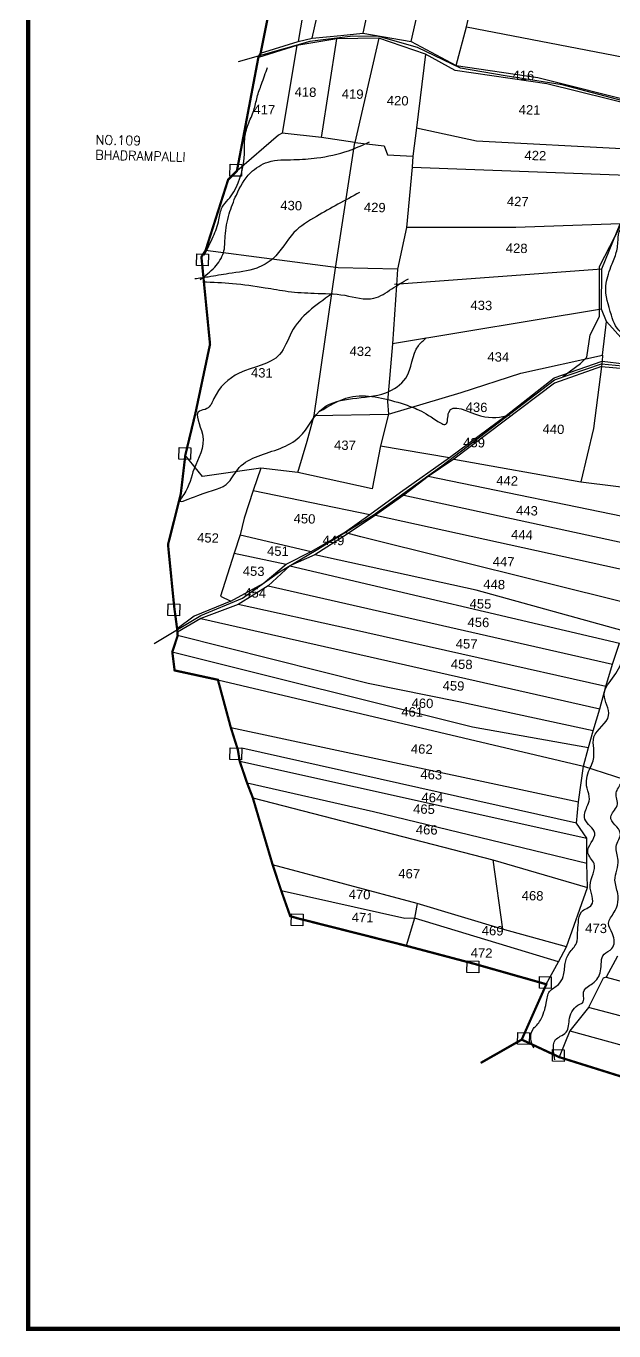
# Model space of a CAD drawing. Header units: inches. Extents: x 204541 to 226849, y 1610477 to 1619241.
# Drawn here: x 204541 to 205830, y 1610477 to 1613339 of the extents above; entities that cross this region are included whole.
import ezdxf
from ezdxf.enums import TextEntityAlignment as Align

# ---------------------------------------------------------------- set-up
doc = ezdxf.new("R2010")
doc.units = ezdxf.units.IN
doc.header["$LTSCALE"] = 15
doc.header["$MEASUREMENT"] = 0
for name, color, linetype in [('PLOT', 7, 'Continuous'), ('PLOT NO', 7, 'Continuous'), ('ROAD', 1, 'Continuous'), ('STREAM', 4, 'Continuous'), ('TEXT', 1, 'Continuous'), ('VILLAGE BOUNADRY', 5, 'Continuous'), ('VILLAGE BOUNDARY', 5, 'Continuous'), ('VILLAGE BOUNDARY STONES', 1, 'Continuous')]:
    doc.layers.add(name, color=color, linetype=linetype)
doc.styles.add('section', font='romant.shx', dxfattribs={"height": 2})
doc.styles.get("Standard").update_dxf_attribs({"font": 'arial.ttf'})

msp = doc.modelspace()

# ---------------------------------------------------------------- linework, layer by layer
at = {"layer": 'PLOT'}
for points in [[(205240.4, 1613788), (205164.1, 1613459.9), (205138, 1613304.9)], [(205168.6, 1613312.1), (205273, 1613776.1)], [(205372.2, 1613754.5), (205280, 1613323.4)], [(205385.4, 1613304.9), (205481.8, 1613726.4)], [(205484.2, 1613252.2), (205506.8, 1613337.5), (205524.2, 1613412.1), (205538.8, 1613469.5), (205551.2, 1613522.7), (205564.4, 1613564.8), (205573.1, 1613603.3), (205582.6, 1613643.8), (205595, 1613691.5)], [(205055.5, 1613279.2), (205138, 1613304.9), (205168.6, 1613312.1), (205231.8, 1613318.4), (205280, 1613323.4), (205385.4, 1613304.9), (205484.2, 1613252.2), (205663.4, 1613225.7), (205890.6, 1613169), (206106.9, 1613133.8), (206237.8, 1613124.3), (206216.2, 1613200.3), (206226.6, 1613265.6), (206275, 1613305.8), (206279.2, 1613357.2)], [(205506.8, 1613337.5), (206216.2, 1613200.3)], [(205889.9, 1613160.7), (205683, 1613212.5), (205482.3, 1613241.7), (205417.4, 1613277.2), (205314.7, 1613312.3), (205222.6, 1613311.1), (205135.1, 1613296), (205050.6, 1613270)], [(205135.1, 1613296), (205102.7, 1613103.8)], [(205188.8, 1613094.2), (205222.6, 1613311.1)], [(205314.7, 1613312.3), (205262.1, 1613083.6)], [(205417.4, 1613277.2), (205397.6, 1613115.5), (205389.5, 1613053.2), (205387.9, 1613029.3), (205375.5, 1612897.4), (205355.7, 1612805.7), (205353.8, 1612770.3), (205344.8, 1612642.2), (205333.6, 1612515.4), (205335.7, 1612487.4), (205318.2, 1612418.1), (205300, 1612323.7), (205137.1, 1612359.7), (205056.1, 1612369.2), (204928.3, 1612350.8), (204890.4, 1612397.7)], [(205397.6, 1613115.5), (205529.2, 1613086.8), (205861.9, 1613069.5), (205996.9, 1613020.3), (206095.8, 1613007.5), (206221.9, 1613058.2), (206239.4, 1613114.2), (206237.8, 1613124.3)], [(205137.1, 1612359.7), (205157.4, 1612428), (205172.7, 1612484.6), (205219.5, 1612807.7), (205262.1, 1613083.6), (205188.8, 1613094.2), (205102.7, 1613103.8), (205095, 1613099.5), (205003.5, 1613020.9)], [(205262.1, 1613083.6), (205326.7, 1613076.4), (205333.8, 1613056.6), (205389.5, 1613053.2)], [(205387.9, 1613029.3), (205840, 1613012.6), (205972.9, 1613004.6), (205996.9, 1613020.3)], [(205844, 1612905.3), (205615.4, 1612897.2), (205375.5, 1612897.4)], [(205902.2, 1612592.3), (205814.2, 1612690.6), (205803.4, 1612718.2), (205803.8, 1612806.3), (205844, 1612905.3)], [(205355.7, 1612805.7), (205225.4, 1612808.7), (204934.7, 1612846.4)], [(205348.9, 1612773.1), (205803.8, 1612806.3)], [(205803.4, 1612718.2), (205344.8, 1612642.2)], [(205172.7, 1612484.6), (205335.7, 1612487.4), (205495.4, 1612535), (205626.1, 1612577.5), (205805.6, 1612617.2), (205814.2, 1612690.6)], [(204989.9, 1612077.6), (205060.9, 1612116.4), (205111.2, 1612158.6), (205166.1, 1612186.6), (205239.3, 1612228.2), (205294.9, 1612267.7), (205362.1, 1612316.5), (205469.8, 1612392.3), (205593.7, 1612484.7), (205699.5, 1612567), (205804.9, 1612604), (205902.2, 1612592.3)], [(205805.6, 1612617.2), (205804.9, 1612604), (205803.2, 1612592.4), (205910.7, 1612582.4)], [(205803.2, 1612592.4), (205700, 1612555.5), (205479, 1612389), (205422.7, 1612350.5), (205369.5, 1612309.9), (205307.3, 1612266.2), (205245.2, 1612224.3), (205174.5, 1612179.4), (205119.7, 1612154.9), (205071.8, 1612111.1), (205006.1, 1612070.4), (204924.7, 1612039.1), (204873.3, 1612009.3)], [(205803.2, 1612592.4), (205785.2, 1612456.5), (205757.5, 1612338.9)], [(205318.2, 1612418.1), (205469.8, 1612392.3)], [(205479, 1612389), (205757.5, 1612338.9), (205911.6, 1612320)], [(205056.1, 1612369.2), (205039, 1612320.3), (205019.4, 1612259.3), (205010.9, 1612222.7), (204997.3, 1612182.7), (204967.7, 1612088.5), (204989.9, 1612077.6), (204910.1, 1612044.3), (204872.4, 1612016.9)], [(205898.6, 1612253), (205422.7, 1612350.5)], [(205039, 1612320.3), (205294.9, 1612267.7)], [(205369.5, 1612309.9), (205875.2, 1612200.1)], [(205307.3, 1612266.2), (205870.1, 1612142.4), (206035.8, 1612106)], [(205010.9, 1612222.7), (205166.1, 1612186.6)], [(205867.9, 1612071.1), (205275.6, 1612218.5), (205239.3, 1612228.2)], [(204997.3, 1612182.7), (205111.2, 1612158.6)], [(205850.5, 1612012.2), (205528.3, 1612101.4), (205174.5, 1612179.4)], [(205119.7, 1612154.9), (205842.4, 1611985)], [(205071.8, 1612111.1), (205827.2, 1611939.5)], [(205812.8, 1611890.5), (205252.7, 1612015.9), (205006.1, 1612070.4)], [(204924.7, 1612039.1), (205799.2, 1611841.5)], [(205784.5, 1611792.9), (205490.3, 1611856.3), (205291.3, 1611897.1), (204873.6, 1612001.8)], [(205682.1, 1611237.1), (205708.5, 1611286.6), (205726.2, 1611319.3), (205772.5, 1611449.2), (205770.7, 1611502.3), (205771.3, 1611557.7), (205748, 1611590.1), (205752.4, 1611637), (205763.4, 1611715.7), (205774.5, 1611756.3), (205784.5, 1611792.9), (205799.2, 1611841.5), (205812.8, 1611890.5), (205827.2, 1611939.5), (205842.4, 1611985)], [(204861.9, 1611966.1), (205520, 1611801.9), (205774.5, 1611756.3)], [(204961.9, 1611904.9), (205763.4, 1611715.7)], [(204990.1, 1611800.4), (205752.4, 1611637)], [(205748, 1611590.1), (205014.4, 1611755.1)], [(205009.7, 1611726.1), (205771.3, 1611557.7)], [(205763.4, 1611715.7), (205854.3, 1611686.3), (205917.2, 1611670.9)], [(205770.7, 1611502.3), (205303.4, 1611615), (205025.9, 1611678.5)], [(205038.4, 1611646.2), (205564.6, 1611509.7), (205772.5, 1611449.2)], [(205726.2, 1611319.3), (205586.2, 1611358.2), (205399.2, 1611413.9), (205081.8, 1611499.4)], [(205564.6, 1611509.7), (205586.2, 1611358.2)], [(205708.5, 1611286.6), (205392.7, 1611382.1), (205372.1, 1611381.4), (205100.9, 1611441.9)], [(205399.2, 1611413.9), (205392.7, 1611382.1), (205374.5, 1611321.6)], [(205838.1, 1611298.8), (205813, 1611252.4), (205806.5, 1611250.6), (205774.5, 1611186), (205733.3, 1611135.3), (205710.3, 1611077.3)], [(205813, 1611252.4), (206141.7, 1611164.2)], [(206110.6, 1611097.5), (205774.5, 1611186)], [(205733.3, 1611135.3), (206076.3, 1611040.4)]]:
    msp.add_lwpolyline(points, dxfattribs=at)
at = {"layer": 'ROAD'}
for points in [[(206838.2, 1613329.2), (206783.2, 1613259.8), (206712.4, 1613183.1), (206663.6, 1613144.1), (206583.7, 1613147.4), (206481.8, 1613137.3), (206350.4, 1613143.3), (206284.9, 1613133.8), (206249.5, 1613116.9), (206200.6, 1613121), (206082.3, 1613133.4), (205943.9, 1613158.7), (205863.5, 1613170.9), (205716.8, 1613209.8), (205591.9, 1613229.6), (205493.9, 1613246.3), (205399.3, 1613292), (205314.7, 1613316), (205257.9, 1613317), (205163.5, 1613305.1), (205006.5, 1613260.2)], [(205718.3, 1612570.5), (205757.3, 1612598.6), (205770.7, 1612612.4), (205778.3, 1612661.8), (205798.7, 1612701.5), (205798.9, 1612811.3), (205844.8, 1612900.4), (205877.7, 1612946.3), (205950.1, 1613010.7), (206019.5, 1613045.7), (206136.1, 1613128.6)], [(204821.9, 1611984.8), (204924.4, 1612046.2), (205016.1, 1612084.2), (205096.8, 1612142.1), (205177.3, 1612189), (205302, 1612266.2), (205452.9, 1612374.2), (205700.1, 1612562.6), (205803.2, 1612597.8), (205910.5, 1612588)]]:
    msp.add_lwpolyline(points, dxfattribs=at)
at = {"layer": 'STREAM'}
for points in [[(205654.4, 1611096.8), (205648.1, 1611118), (205653.9, 1611139.9), (205661.4, 1611147.6), (205669, 1611158.4), (205681.9, 1611195.9), (205689.4, 1611221.4), (205708.6, 1611236.7), (205719, 1611253.8), (205723.4, 1611282.6), (205732.3, 1611305.5), (205748, 1611327.1), (205750.7, 1611350.2), (205752.3, 1611372.7), (205759.2, 1611395.7), (205781.4, 1611411.1), (205778.2, 1611454), (205786.9, 1611501.7), (205773.1, 1611526.3), (205788.4, 1611568.8), (205766.5, 1611599.5), (205771.3, 1611626.3), (205776.7, 1611642.9), (205771.4, 1611667.4), (205776.6, 1611708.4), (205783.6, 1611723.3), (205786, 1611754.3), (205786.6, 1611779.5), (205818.8, 1611826.4), (205809, 1611872.8), (205830.9, 1611913.4), (205848.7, 1611956.6), (205849.4, 1611985.1), (205872.1, 1612023.2), (205872.9, 1612057.6), (205884.5, 1612087.6), (205877.7, 1612117.1), (205884.5, 1612157.2), (205886.7, 1612180.7), (205904.5, 1612223.9), (205912.2, 1612262.2), (205938.7, 1612282.6), (205949, 1612327.6), (205973, 1612348.1), (205985.3, 1612370.4), (206003, 1612412), (206008.7, 1612440.4), (206007.9, 1612476.5), (206009.6, 1612512.6), (206008.7, 1612547), (205978.9, 1612563.7), (205942.2, 1612577.9), (205923.2, 1612591.8), (205905.2, 1612610.7), (205887.7, 1612619.5), (205873.3, 1612646.7), (205866.8, 1612657.8), (205850.2, 1612664.9), (205824.8, 1612704.7), (205812.8, 1612768.8), (205823.9, 1612810.5), (205834.6, 1612838.8), (205839.5, 1612868.9), (205845.1, 1612892.3), (205857.9, 1612899.5), (205877.5, 1612912.5), (205888.3, 1612942.5), (205913.3, 1612971.3), (205936.4, 1612988.4), (205968.5, 1612995.2), (206066.6, 1612990.4), (206113.7, 1612992.6), (206200, 1613017.5), (206228.1, 1613033.6), (206236.7, 1613072.4), (206245.6, 1613130.1), (206238.2, 1613175.6), (206235.4, 1613200), (206240.4, 1613234.3), (206253.5, 1613255), (206276.2, 1613291.4), (206287.6, 1613312.1), (206293.9, 1613327.9), (206312.7, 1613343.4), (206344.6, 1613342.7), (206386.3, 1613331.6), (206417.3, 1613325), (206460.7, 1613315.6), (206481.8, 1613317.6), (206510.5, 1613322.9), (206527.5, 1613332.5), (206542, 1613341.4), (206562.3, 1613371.5), (206551.5, 1613413.8), (206535.7, 1613456.1), (206518.5, 1613511.9), (206499.5, 1613561.9), (206499.4, 1613595.4), (206493.6, 1613632.5), (206474.7, 1613652.3), (206473.8, 1613685.9), (206463.8, 1613727.7), (206434.2, 1613824.9), (206436.1, 1613872.7), (206450.7, 1613920.2), (206463.9, 1613949.3), (206481.4, 1613979.1), (206521.3, 1614029.4), (206536.8, 1614048.3), (206545.6, 1614064.1)], [(205700.7, 1611071.1), (205697.8, 1611090.5), (205702.5, 1611115.6), (205712.8, 1611122.9), (205725.6, 1611131.9), (205733.1, 1611162.8), (205755.7, 1611193.4), (205761.6, 1611196.6), (205763.8, 1611220.1), (205783.6, 1611238.9), (205801.1, 1611266.2), (205808.7, 1611303), (205825.8, 1611315.2), (205827.4, 1611348), (205818.7, 1611370.9), (205831, 1611395), (205838.1, 1611411.3), (205838.7, 1611436.5), (205832.7, 1611465.2), (205839.6, 1611509.6), (205835.2, 1611539.1), (205844.3, 1611569.1), (205823.3, 1611604.1), (205837.3, 1611628.9), (205835.5, 1611656.7), (205846.1, 1611679.2), (205853.4, 1611704.2), (205862.9, 1611716.6), (205861, 1611741), (205875.8, 1611763.3), (205890.1, 1611798.7), (205887.3, 1611823.2), (205912.3, 1611852), (205918.3, 1611890.5), (205935.6, 1611912.8), (205943.4, 1611958.8), (205954.7, 1611973.7), (205963.8, 1612003.7), (205971.2, 1612033.8), (206000.2, 1612048.3), (205997.6, 1612082.8), (206023.3, 1612104), (206023.2, 1612132.3), (206041.5, 1612161.3), (206044.6, 1612186.4), (206062.3, 1612222.1), (206068.6, 1612243), (206069.7, 1612289.2), (206089.4, 1612305.5), (206093.4, 1612332.3), (206079.8, 1612360.4), (206089.9, 1612397.9), (206084.6, 1612424.1), (206074.1, 1612440.3), (206077.1, 1612462.9), (206082.5, 1612477.9), (206062.3, 1612515.1), (206060.6, 1612550.4), (206037.5, 1612572), (206017.7, 1612622), (205997.6, 1612629.2), (205981.8, 1612670.7), (205964.7, 1612697.2), (205958.3, 1612710.8), (205950.5, 1612735.3), (205936.7, 1612755.8), (205960.9, 1612783), (205996.2, 1612853.9), (206011.1, 1612880.4), (206028.7, 1612912), (206040.2, 1612935.2), (206059.8, 1612949.1), (206074.1, 1612947), (206118.6, 1612946), (206140.7, 1612953.9), (206178.8, 1612963.9), (206198.3, 1612971.9), (206225.4, 1612978.8), (206266.8, 1612988.8), (206327.7, 1613005), (206375, 1613010.6), (206406.8, 1613005.7), (206448.7, 1612998), (206485.2, 1612979.5), (206526.1, 1612965.1), (206557.1, 1612960.2), (206578.2, 1612963), (206623.5, 1612995.6), (206675.9, 1613040.6), (206724.4, 1613087.1), (206762.6, 1613134.9), (206781.6, 1613194.1), (206805.3, 1613237.3), (206822.9, 1613272.1), (206827.8, 1613299.8), (206836.8, 1613326.4), (206860, 1613384.7), (206870.8, 1613411.4), (206882, 1613427.1), (206910.9, 1613437.3), (206973.9, 1613436.7), (207079, 1613432.6), (207133.4, 1613422.9), (207161.1, 1613420.6), (207178.6, 1613414.3), (207201.2, 1613408.7), (207222.3, 1613410.7)], [(204932.1, 1612836), (204951.6, 1612877.3), (204964.1, 1612913.9), (204971.5, 1612941.9), (204984.5, 1612958.1), (204996.6, 1612975.2), (205019.9, 1613059.1), (205020.6, 1613090.2), (205028.2, 1613123), (205040.6, 1613153.8), (205048, 1613182.7), (205057.5, 1613211.6), (205070.9, 1613248.2)], [(204923.1, 1612782.8), (204954.9, 1612810.3), (204974.1, 1612841.8), (204977.8, 1612877.7), (204986.7, 1612926.9), (205002.3, 1612968.3), (205033.5, 1613017.1), (205071.9, 1613040.5), (205128.4, 1613045.9), (205179, 1613049.6), (205248.3, 1613065.5), (205294.4, 1613084.8)], [(205272.4, 1612973.7), (205178, 1612921.5), (205128.6, 1612885.8), (205082.5, 1612828.6), (205047.1, 1612808.1), (204985.6, 1612795.9), (204940.7, 1612788.3), (204911.5, 1612784.1)], [(204928.9, 1612777.9), (204993.9, 1612774.4), (205065.5, 1612765), (205115.8, 1612757), (205173.1, 1612752.8), (205240, 1612748.3), (205303.9, 1612741.9), (205343.3, 1612762.4), (205379.7, 1612784.8)], [(205210.9, 1612750.6), (205123.4, 1612667.3), (205097, 1612618.4), (205008.7, 1612577.7), (204953, 1612521.8), (204937.9, 1612499.8), (204921.2, 1612494.4), (204927.8, 1612444), (204909.6, 1612367.8), (204886.9, 1612311.1), (204878.8, 1612298.6), (204917.9, 1612309.4), (204985.6, 1612338.9), (205008.7, 1612370.3), (205050.1, 1612395.6), (205140.4, 1612437.2), (205192.4, 1612501), (205257, 1612521.8), (205330.2, 1612534.6), (205373.7, 1612566.6), (205401.6, 1612637.8), (205418.5, 1612654.9)], [(205184.2, 1612493.2), (205251, 1612524.7), (205363.5, 1612511.4), (205398.2, 1612498.9), (205441.3, 1612473.6), (205461.5, 1612465.4), (205468, 1612491.5), (205537.8, 1612484), (205601, 1612485.4)]]:
    msp.add_spline(points, degree=3, dxfattribs=at)
at = {"layer": 'VILLAGE BOUNADRY', "const_width": 9}
msp.add_lwpolyline([(204545.7, 1618728.4), (209732.2, 1618728.4), (209732.2, 1610481.2), (204545.7, 1610481.2)], close=True, dxfattribs=at)
at = {"layer": 'VILLAGE BOUNDARY', "const_width": 5}
msp.add_lwpolyline([(205912.4, 1611014), (205710.3, 1611077.3), (205628.1, 1611115.7), (205538.2, 1611064.5), (205628.1, 1611115.7), (205682.1, 1611237.1), (205524.3, 1611281.9), (205374.5, 1611321.6), (205135.3, 1611382.1), (205120.4, 1611386.6), (205100.9, 1611441.9), (205081.8, 1611499.4), (205038.4, 1611646.2), (205025.9, 1611678.5), (205009.7, 1611726.1), (205005.6, 1611751.5), (204990.1, 1611800.4), (204961.9, 1611904.9), (204866.9, 1611925.5), (204861.9, 1611966.1), (204873.6, 1612001.8), (204873.3, 1612009.3), (204872.4, 1612016.9), (204866, 1612064.9), (204852.5, 1612201.4), (204880.5, 1612313), (204890.4, 1612397.7), (204912.6, 1612489.8), (204944.6, 1612641), (204925.7, 1612832.6), (204934.7, 1612846.4), (204984.4, 1613002.1), (205003.5, 1613020.9), (205050.6, 1613270), (205055.5, 1613279.2), (205098.5, 1613494.4)], dxfattribs=at)
at = {"layer": 'VILLAGE BOUNDARY STONES'}
for points in [[(204988.7, 1613035.6), (205014.3, 1613035), (205013.7, 1613009.3), (204988.1, 1613009.9)], [(204915.8, 1612839.1), (204941.4, 1612838.5), (204940.8, 1612812.8), (204915.2, 1612813.4)], [(204876.8, 1612414.4), (204902.4, 1612413.8), (204901.8, 1612388.2), (204876.2, 1612388.8)], [(204852.6, 1612071.7), (204878.3, 1612071.1), (204877.7, 1612045.5), (204852, 1612046.1)], [(204988.8, 1611755.7), (205014.4, 1611755.1), (205013.8, 1611729.5), (204988.2, 1611730.1)], [(205123, 1611391.3), (205148.7, 1611390.7), (205148.1, 1611365.1), (205122.4, 1611365.7)], [(205508.7, 1611288.6), (205534.4, 1611288), (205533.8, 1611262.3), (205508.1, 1611262.9)], [(205667.4, 1611254.2), (205693, 1611253.6), (205692.4, 1611228), (205666.8, 1611228.6)], [(205619.3, 1611131.2), (205644.9, 1611130.7), (205644.3, 1611105), (205618.7, 1611105.6)], [(205695.9, 1611094.2), (205721.5, 1611093.6), (205720.9, 1611068), (205695.3, 1611068.6)]]:
    msp.add_lwpolyline(points, close=True, dxfattribs=at)

# ---------------------------------------------------------------- texts
at = {"layer": 'PLOT NO'}
for s, p in [('416', (205631.8, 1613230.7)), ('418', (205154, 1613194.1)), ('419', (205257.4, 1613189.9)), ('420', (205356.2, 1613175.3)), ('417', (205063.7, 1613155.6)), ('421', (205645.4, 1613155.1)), ('422', (205658.1, 1613054.9)), ('430', (205122.6, 1612945.2)), ('429', (205305.9, 1612941.1)), ('427', (205619.5, 1612954.1)), ('428', (205617.1, 1612851.6)), ('433', (205539.6, 1612726.3)), ('432', (205274.5, 1612625.5)), ('434', (205576.8, 1612613.1)), ('431', (205058.3, 1612578.3)), ('436', (205529.1, 1612502.8)), ('440', (205697.8, 1612454.7)), ('437', (205240.5, 1612419.4)), ('439', (205523.7, 1612425.2)), ('442', (205596.2, 1612341.6)), ('450', (205151.8, 1612258.2)), ('443', (205639.7, 1612276)), ('444', (205628.8, 1612223.2)), ('452', (204940.2, 1612216.3)), ('449', (205215.3, 1612210.8)), ('451', (205093.5, 1612187.1)), ('447', (205588.5, 1612164.1)), ('453', (205040.3, 1612143.2)), ('448', (205567.8, 1612114.1)), ('454', (205043.6, 1612095.4)), ('455', (205537.7, 1612071.5)), ('456', (205533.2, 1612031)), ('457', (205507.3, 1611983.8)), ('458', (205496.5, 1611939)), ('459', (205478.6, 1611891.7)), ('460', (205410.5, 1611853.5)), ('461', (205387.9, 1611834.6)), ('462', (205409, 1611753.1)), ('463', (205429.8, 1611696.9)), ('465', (205413.9, 1611621.3)), ('464', (205432.2, 1611646.5)), ('466', (205419.9, 1611576)), ('467', (205381.4, 1611479.7)), ('470', (205272.5, 1611434)), ('468', (205652, 1611431.4)), ('471', (205279.3, 1611383.5)), ('469', (205564.4, 1611354.7)), ('473', (205791.3, 1611360)), ('472', (205540.2, 1611305.8))]:
    msp.add_text(s, height=20.48, rotation=358.6654, dxfattribs=at).set_placement(p, align=Align.MIDDLE_CENTER)
at = {"layer": 'TEXT', "style": 'section'}
for s, p in [('NO.109', (204693.4, 1613079.4)), ('BHADRAMPALLI', (204692.7, 1613046.3))]:
    msp.add_text(s, height=20.48, rotation=358.6654, dxfattribs=at).set_placement(p)

doc.saveas('drawing.dxf')
